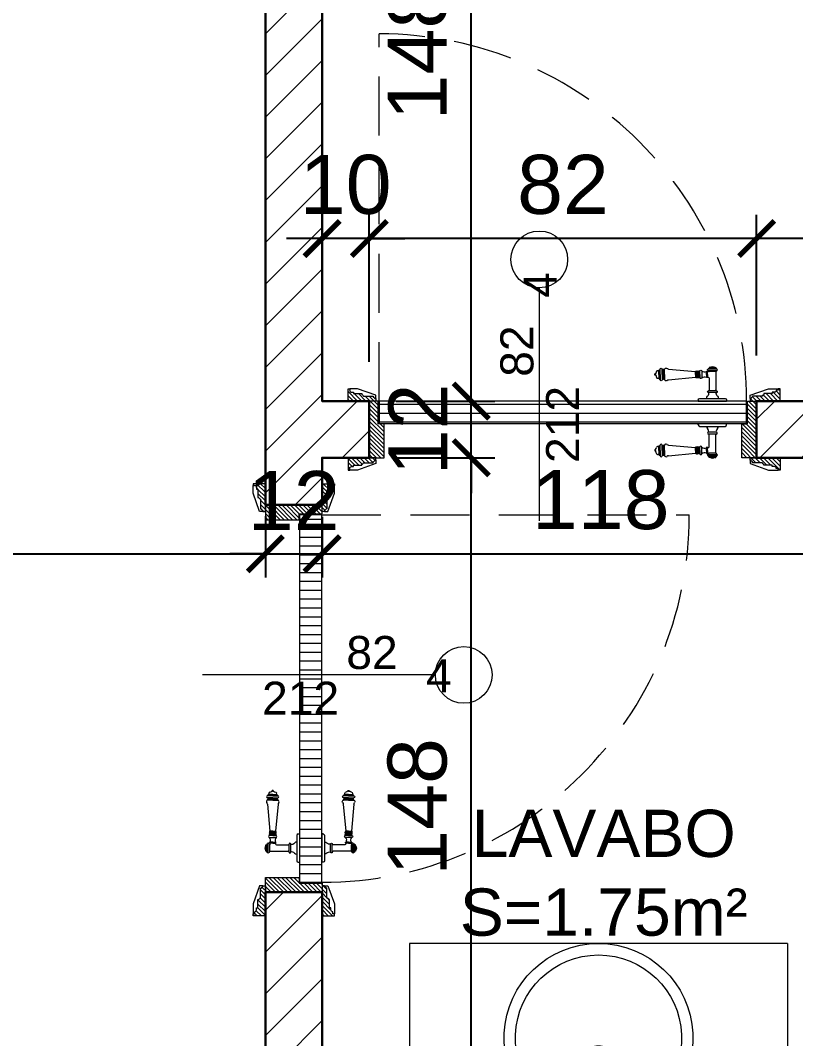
# Model space of a CAD drawing. Header units: centimetres. Extents: x 111832 to 117233, y -55119 to -48329.
# Drawn here: x 114512.5 to 114676.6, y -52535.4 to -52319.8 of the extents above; entities that cross this region are included whole.
import ezdxf

# ---------------------------------------------------------------- set-up
doc = ezdxf.new("R2010")
doc.units = ezdxf.units.CM
doc.header["$LTSCALE"] = 50
doc.header["$MEASUREMENT"] = 0
doc.linetypes.add('CACHE', pattern=[0.375, 0.25, -0.125])
doc.layers.get('0').update_dxf_attribs({"color": 8})
for name, color, linetype, lineweight in [('BANJO', 160, 'Continuous', 9), ('door', 44, 'Continuous', 5), ('MACONNERIE COUPE', 7, 'Continuous', 30), ('MACONNERIE HACHURE', 253, 'Continuous', 13), ('mobilimi', 8, 'Continuous', 9)]:
    doc.layers.add(name, color=color, linetype=linetype, lineweight=lineweight)
doc.layers.add('COTE 50ème', color=1, linetype='Continuous')
doc.layers.add('DEMOL', color=7, linetype='Continuous', lineweight=60, true_color=0xe6ac00)
doc.styles.add('GENERATED_STYLE_1', font='arial.ttf')
doc.styles.add('RS_TEXT_1.50', font='arial.ttf', dxfattribs={"height": 12.5})
doc.styles.add('RS_TXT_50', font='arial.ttf', dxfattribs={"height": 12.5})
doc.dimstyles.new('RS_50CM_LINEAIRE', dxfattribs={"dimscale": 5, "dimtxt": 12.5, "dimasz": 1.5, "dimexe": 1, "dimexo": 2.5, "dimgap": 1, "dimtad": 1, "dimdec": 1, "dimrnd": 0.5, "dimdsep": 46, "dimtxsty": 'RS_TXT_50', "dimblk1": 'ARCHTICK', "dimblk2": 'ARCHTICK', "dimsah": 1, "dimcen": 2.5, "dimdle": 1, "dimclrt": 4, "dimadec": 0, "dimazin": 2, "dimtfac": 1, "dimtdec": 1, "dimtix": 1, "dimtmove": 2, "dimatfit": 3, "dimfxl": 1, "dimtolj": 1, "dimtzin": 0, "dimarcsym": 0})
pattern_1 = [(360, (-100182.4027, 44483.9754), (2e-15, 1.875), [])]
pattern_2 = [(135, (-56134.97024, -149014.72775), (-0.4419417382, -0.4419417382), [])]
pattern_3 = [(135, (-56134.97024, -149024.7396), (-0.4419417382, -0.4419417382), [])]

# ---------------------------------------------------------------- blocks, each defined once
blk = doc.blocks.new('lavaman')
at = {"layer": 'BANJO'}
for p, q in [((-61171.15, 21935.44), (-61216.15, 21935.44)), ((-61171.15, 21935.44), (-61171.15, 21855.44)), ((-61171.15, 21855.44), (-61216.15, 21855.44))]:
    blk.add_line(p, q, dxfattribs=at)
at = {"layer": 'BANJO', "linetype": 'Continuous'}
for p, q in [((-61216.15, 21896.66), (-61216.15, 21935.44)), ((-61214.15, 21935.44), (-61214.15, 21898.05)), ((-61171.15, 21935.44), (-61171.15, 21855.44)), ((-61216.15, 21925.44), (-61216.15, 21896.66)), ((-61213.35, 21898.04), (-61207.48, 21896.42)), ((-61209.67, 21897.03), (-61193.85, 21897.03)), ((-61193.49, 21894.81), (-61193.49, 21894.81)), ((-61193.49, 21894.81), (-61193.38, 21894.81)), ((-61193.38, 21894.81), (-61193.49, 21894.81)), ((-61193.38, 21894.81), (-61193.38, 21894.81)), ((-61216.15, 21894.21), (-61216.15, 21865.44)), ((-61216.15, 21855.44), (-61216.15, 21894.21)), ((-61214.15, 21892.82), (-61214.15, 21855.44)), ((-61213.35, 21892.84), (-61207.48, 21894.45)), ((-61209.65, 21893.84), (-61193.85, 21893.84))]:
    blk.add_line(p, q, dxfattribs=at)
for centre, radius, start, end in [((-61191.15, 21895.44), 20, 185.6501, 174.3499), ((-61191.15, 21895.44), 17.58, 184.3008, 175.6992), ((-61213.81, 21895.44), 2.64, 79.9738, 280.0262), ((-61207.66, 21895.44), 1, 280.3544, 79.6456)]:
    blk.add_arc(centre, radius, start, end, dxfattribs=at)
at = {"layer": 'BANJO', "linetype": 'Continuous', "extrusion": (0, 0, -1)}
blk.add_ellipse((-61193.85, 21895.43), major_axis=(0, 1.59), ratio=0.623935, start_param=0, end_param=3.141593, dxfattribs=at)
blk = doc.blocks.new('_ArchTick')
at = {"color": 0, "linetype": 'ByBlock', "const_width": 0.15}
blk.add_lwpolyline([(-0.5, -0.5), (0.5, 0.5)], dxfattribs=at)
blk = doc.blocks.new('*D1161')
at = {"layer": 'COTE 50ème', "color": 0, "lineweight": -2, "ltscale": 0.5, "transparency": 16777216}
for p, q in [((114564.37, -52424.74), (114564.37, -52437.71)), ((113989.37, -52456.86), (113989.37, -52427.71)), ((113984.37, -52432.71), (114569.37, -52432.71))]:
    blk.add_line(p, q, dxfattribs=at)
at = {"layer": 'Defpoints', "color": 0, "ltscale": 0.5, "transparency": 16777216}
for p in [(114564.37, -52412.24), (114564.37, -52432.71), (113989.37, -52469.36)]:
    blk.add_point(p, dxfattribs=at)
at = {"layer": 'COTE 50ème', "color": 0, "lineweight": -2, "ltscale": 0.5, "transparency": 16777216, "xscale": 7.5, "yscale": 7.5, "zscale": 7.5, "rotation": 180}
blk.add_blockref('_ArchTick', (113989.37, -52432.71), dxfattribs=at)
at = {"layer": 'COTE 50ème', "color": 0, "lineweight": -2, "ltscale": 0.5, "transparency": 16777216, "xscale": 7.5, "yscale": 7.5, "zscale": 7.5}
blk.add_blockref('_ArchTick', (114564.37, -52432.71), dxfattribs=at)
at = {"layer": 'COTE 50ème', "color": 4, "ltscale": 0.5, "transparency": 16777216, "insert": (114276.87, -52421.35), "char_height": 12.5, "attachment_point": 5, "style": 'RS_TXT_50'}
blk.add_mtext('\\A1;575', dxfattribs=at)
blk = doc.blocks.new('*D1162')
at = {"layer": 'COTE 50ème', "color": 0, "lineweight": -2, "ltscale": 0.5, "transparency": 16777216}
for p, q in [((114564.37, -52424.74), (114564.37, -52437.71)), ((114576.37, -52424.86), (114576.37, -52437.71)), ((114564.37, -52432.71), (114556.87, -52432.71)), ((114564.37, -52432.71), (114576.37, -52432.71)), ((114576.37, -52432.71), (114583.87, -52432.71))]:
    blk.add_line(p, q, dxfattribs=at)
at = {"layer": 'Defpoints', "color": 0, "ltscale": 0.5, "transparency": 16777216}
for p in [(114564.37, -52412.24), (114576.37, -52412.36), (114576.37, -52432.71)]:
    blk.add_point(p, dxfattribs=at)
at = {"layer": 'COTE 50ème', "color": 0, "lineweight": -2, "ltscale": 0.5, "transparency": 16777216, "xscale": 7.5, "yscale": 7.5, "zscale": 7.5}
blk.add_blockref('_ArchTick', (114564.37, -52432.71), dxfattribs=at)
at = {"layer": 'COTE 50ème', "color": 0, "lineweight": -2, "ltscale": 0.5, "transparency": 16777216, "xscale": 7.5, "yscale": 7.5, "zscale": 7.5, "rotation": 180}
blk.add_blockref('_ArchTick', (114576.37, -52432.71), dxfattribs=at)
at = {"layer": 'COTE 50ème', "color": 4, "ltscale": 0.5, "transparency": 16777216, "insert": (114570.37, -52421.43), "char_height": 12.5, "attachment_point": 5, "style": 'RS_TXT_50'}
blk.add_mtext('\\A1;12', dxfattribs=at)
blk = doc.blocks.new('*D1163')
at = {"layer": 'COTE 50ème', "color": 0, "lineweight": -2, "ltscale": 0.5, "transparency": 16777216}
for p, q in [((114576.37, -52424.86), (114576.37, -52437.71)), ((114694.37, -52430.4), (114694.37, -52437.71)), ((114571.37, -52432.71), (114699.37, -52432.71))]:
    blk.add_line(p, q, dxfattribs=at)
at = {"layer": 'Defpoints', "color": 0, "ltscale": 0.5, "transparency": 16777216}
for p in [(114576.37, -52412.36), (114694.37, -52417.9), (114694.37, -52432.71)]:
    blk.add_point(p, dxfattribs=at)
at = {"layer": 'COTE 50ème', "color": 0, "lineweight": -2, "ltscale": 0.5, "transparency": 16777216, "xscale": 7.5, "yscale": 7.5, "zscale": 7.5, "rotation": 180}
blk.add_blockref('_ArchTick', (114576.37, -52432.71), dxfattribs=at)
at = {"layer": 'COTE 50ème', "color": 0, "lineweight": -2, "ltscale": 0.5, "transparency": 16777216, "xscale": 7.5, "yscale": 7.5, "zscale": 7.5}
blk.add_blockref('_ArchTick', (114694.37, -52432.71), dxfattribs=at)
at = {"layer": 'COTE 50ème', "color": 4, "ltscale": 0.5, "transparency": 16777216, "insert": (114635.37, -52421.32), "char_height": 12.5, "attachment_point": 5, "style": 'RS_TXT_50'}
blk.add_mtext('\\A1;118', dxfattribs=at)
blk = doc.blocks.new('*D1197')
at = {"layer": 'COTE 50ème', "color": 0, "lineweight": -2, "ltscale": 0.5, "transparency": 16777216}
for p, q in [((114668.37, -52390.7), (114668.37, -52360.95)), ((114706.37, -52387.86), (114706.37, -52360.95)), ((114711.37, -52365.95), (114663.37, -52365.95))]:
    blk.add_line(p, q, dxfattribs=at)
at = {"layer": 'Defpoints', "color": 0, "ltscale": 0.5, "transparency": 16777216}
for p in [(114668.37, -52365.95), (114706.37, -52400.36), (114668.37, -52403.2)]:
    blk.add_point(p, dxfattribs=at)
at = {"layer": 'COTE 50ème', "color": 0, "lineweight": -2, "ltscale": 0.5, "transparency": 16777216, "xscale": 7.5, "yscale": 7.5, "zscale": 7.5, "rotation": 180}
blk.add_blockref('_ArchTick', (114668.37, -52365.95), dxfattribs=at)
at = {"layer": 'COTE 50ème', "color": 0, "lineweight": -2, "ltscale": 0.5, "transparency": 16777216, "xscale": 7.5, "yscale": 7.5, "zscale": 7.5}
blk.add_blockref('_ArchTick', (114706.37, -52365.95), dxfattribs=at)
at = {"layer": 'COTE 50ème', "color": 4, "ltscale": 0.5, "transparency": 16777216, "insert": (114687.37, -52354.56), "char_height": 12.5, "attachment_point": 5, "style": 'RS_TXT_50'}
blk.add_mtext('\\A1;38', dxfattribs=at)
blk = doc.blocks.new('*D1198')
at = {"layer": 'COTE 50ème', "color": 0, "lineweight": -2, "ltscale": 0.5, "transparency": 16777216}
for p, q in [((114586.37, -52392.07), (114586.37, -52360.95)), ((114668.37, -52390.7), (114668.37, -52360.95)), ((114673.37, -52365.95), (114581.37, -52365.95))]:
    blk.add_line(p, q, dxfattribs=at)
at = {"layer": 'Defpoints', "color": 0, "ltscale": 0.5, "transparency": 16777216}
for p in [(114586.37, -52365.95), (114586.37, -52404.57), (114668.37, -52403.2)]:
    blk.add_point(p, dxfattribs=at)
at = {"layer": 'COTE 50ème', "color": 0, "lineweight": -2, "ltscale": 0.5, "transparency": 16777216, "xscale": 7.5, "yscale": 7.5, "zscale": 7.5, "rotation": 180}
blk.add_blockref('_ArchTick', (114586.37, -52365.95), dxfattribs=at)
at = {"layer": 'COTE 50ème', "color": 0, "lineweight": -2, "ltscale": 0.5, "transparency": 16777216, "xscale": 7.5, "yscale": 7.5, "zscale": 7.5}
blk.add_blockref('_ArchTick', (114668.37, -52365.95), dxfattribs=at)
at = {"layer": 'COTE 50ème', "color": 4, "ltscale": 0.5, "transparency": 16777216, "insert": (114627.37, -52354.57), "char_height": 12.5, "attachment_point": 5, "style": 'RS_TXT_50'}
blk.add_mtext('\\A1;82', dxfattribs=at)
blk = doc.blocks.new('*D1199')
at = {"layer": 'COTE 50ème', "color": 0, "lineweight": -2, "ltscale": 0.5, "transparency": 16777216}
for p, q in [((114576.37, -52387.86), (114576.37, -52360.95)), ((114586.37, -52392.07), (114586.37, -52360.95)), ((114576.37, -52365.95), (114568.87, -52365.95)), ((114586.37, -52365.95), (114576.37, -52365.95)), ((114586.37, -52365.95), (114593.87, -52365.95))]:
    blk.add_line(p, q, dxfattribs=at)
at = {"layer": 'Defpoints', "color": 0, "ltscale": 0.5, "transparency": 16777216}
for p in [(114576.37, -52365.95), (114576.37, -52400.36), (114586.37, -52404.57)]:
    blk.add_point(p, dxfattribs=at)
at = {"layer": 'COTE 50ème', "color": 0, "lineweight": -2, "ltscale": 0.5, "transparency": 16777216, "xscale": 7.5, "yscale": 7.5, "zscale": 7.5}
blk.add_blockref('_ArchTick', (114576.37, -52365.95), dxfattribs=at)
at = {"layer": 'COTE 50ème', "color": 0, "lineweight": -2, "ltscale": 0.5, "transparency": 16777216, "xscale": 7.5, "yscale": 7.5, "zscale": 7.5, "rotation": 180}
blk.add_blockref('_ArchTick', (114586.37, -52365.95), dxfattribs=at)
at = {"layer": 'COTE 50ème', "color": 4, "ltscale": 0.5, "transparency": 16777216, "insert": (114581.37, -52354.57), "char_height": 12.5, "attachment_point": 5, "style": 'RS_TXT_50'}
blk.add_mtext('\\A1;10', dxfattribs=at)
blk = doc.blocks.new('*D1293')
at = {"layer": 'COTE 50ème', "color": 0, "lineweight": -2, "ltscale": 0.5, "transparency": 16777216}
for p, q in [((114607.95, -52565.23), (114607.95, -52407.36)), ((114591.72, -52412.36), (114612.95, -52412.36)), ((114603.53, -52560.23), (114612.95, -52560.23))]:
    blk.add_line(p, q, dxfattribs=at)
at = {"layer": 'Defpoints', "color": 0, "ltscale": 0.5, "transparency": 16777216}
for p in [(114579.22, -52412.36), (114607.95, -52412.36), (114591.03, -52560.23)]:
    blk.add_point(p, dxfattribs=at)
at = {"layer": 'COTE 50ème', "color": 0, "lineweight": -2, "ltscale": 0.5, "transparency": 16777216, "xscale": 7.5, "yscale": 7.5, "zscale": 7.5}
for p, rotation in [((114607.95, -52412.36), 90), ((114607.95, -52560.23), 270)]:
    blk.add_blockref('_ArchTick', p, dxfattribs=dict(at, rotation=rotation))
at = {"layer": 'COTE 50ème', "color": 4, "ltscale": 0.5, "transparency": 16777216, "insert": (114596.57, -52486.3), "char_height": 12.5, "attachment_point": 5, "rotation": 90, "style": 'RS_TXT_50'}
blk.add_mtext('\\A1;148', dxfattribs=at)
blk = doc.blocks.new('*D1294')
at = {"layer": 'COTE 50ème', "color": 0, "lineweight": -2, "ltscale": 0.5, "transparency": 16777216}
for p, q in [((114607.95, -52400.36), (114607.95, -52392.86)), ((114592.09, -52400.36), (114612.95, -52400.36)), ((114607.95, -52412.36), (114607.95, -52400.36)), ((114591.72, -52412.36), (114612.95, -52412.36)), ((114607.95, -52412.36), (114607.95, -52419.86))]:
    blk.add_line(p, q, dxfattribs=at)
at = {"layer": 'Defpoints', "color": 0, "ltscale": 0.5, "transparency": 16777216}
for p in [(114579.59, -52400.36), (114607.95, -52400.36), (114579.22, -52412.36)]:
    blk.add_point(p, dxfattribs=at)
at = {"layer": 'COTE 50ème', "color": 0, "lineweight": -2, "ltscale": 0.5, "transparency": 16777216, "xscale": 7.5, "yscale": 7.5, "zscale": 7.5}
for p, rotation in [((114607.95, -52400.36), 270), ((114607.95, -52412.36), 90)]:
    blk.add_blockref('_ArchTick', p, dxfattribs=dict(at, rotation=rotation))
at = {"layer": 'COTE 50ème', "color": 4, "ltscale": 0.5, "transparency": 16777216, "insert": (114596.67, -52406.36), "char_height": 12.5, "attachment_point": 5, "rotation": 90, "style": 'RS_TXT_50'}
blk.add_mtext('\\A1;12', dxfattribs=at)
blk = doc.blocks.new('*D1295')
at = {"layer": 'COTE 50ème', "color": 0, "lineweight": -2, "ltscale": 0.5, "transparency": 16777216}
for p, q in [((114607.95, -52405.36), (114607.95, -52247.36)), ((114595.92, -52252.36), (114612.95, -52252.36)), ((114592.09, -52400.36), (114612.95, -52400.36))]:
    blk.add_line(p, q, dxfattribs=at)
at = {"layer": 'Defpoints', "color": 0, "ltscale": 0.5, "transparency": 16777216}
for p in [(114583.42, -52252.36), (114607.95, -52252.36), (114579.59, -52400.36)]:
    blk.add_point(p, dxfattribs=at)
at = {"layer": 'COTE 50ème', "color": 0, "lineweight": -2, "ltscale": 0.5, "transparency": 16777216, "xscale": 7.5, "yscale": 7.5, "zscale": 7.5}
for p, rotation in [((114607.95, -52252.36), 90), ((114607.95, -52400.36), 270)]:
    blk.add_blockref('_ArchTick', p, dxfattribs=dict(at, rotation=rotation))
at = {"layer": 'COTE 50ème', "color": 4, "ltscale": 0.5, "transparency": 16777216, "insert": (114596.57, -52326.36), "char_height": 12.5, "attachment_point": 5, "rotation": 90, "style": 'RS_TXT_50'}
blk.add_mtext('\\A1;148', dxfattribs=at)
blk = doc.blocks.new('*D1304')
at = {"layer": 'COTE 50ème', "color": 0, "lineweight": -2, "ltscale": 0.5, "transparency": 16777216}
for p, q in [((114399.37, -52519.86), (114399.37, -52581.88)), ((114564.37, -52553.59), (114564.37, -52581.88)), ((114569.37, -52576.88), (114394.37, -52576.88))]:
    blk.add_line(p, q, dxfattribs=at)
at = {"layer": 'Defpoints', "color": 0, "ltscale": 0.5, "transparency": 16777216}
for p in [(114399.37, -52507.36), (114564.37, -52541.09), (114399.37, -52576.88)]:
    blk.add_point(p, dxfattribs=at)
at = {"layer": 'COTE 50ème', "color": 0, "lineweight": -2, "ltscale": 0.5, "transparency": 16777216, "xscale": 7.5, "yscale": 7.5, "zscale": 7.5, "rotation": 180}
blk.add_blockref('_ArchTick', (114399.37, -52576.88), dxfattribs=at)
at = {"layer": 'COTE 50ème', "color": 0, "lineweight": -2, "ltscale": 0.5, "transparency": 16777216, "xscale": 7.5, "yscale": 7.5, "zscale": 7.5}
blk.add_blockref('_ArchTick', (114564.37, -52576.88), dxfattribs=at)
at = {"layer": 'COTE 50ème', "color": 4, "ltscale": 0.5, "transparency": 16777216, "insert": (114481.87, -52565.5), "char_height": 12.5, "attachment_point": 5, "style": 'RS_TXT_50'}
blk.add_mtext('\\A1;165', dxfattribs=at)
blk = doc.blocks.new('door900')
at = {"color": 0}
for p, q in [((-9.3, 67.7), (9.3, 67.7)), ((9.3, 65.2), (-9.3, 65.2)), ((-6.8, 71.5), (-6.8, 70.2)), ((-5.5, 71.5), (-6.8, 71.5)), ((-6.8, 70.2), (6.8, 70.2)), ((-5.5, 71.5), (5.5, 71.5)), ((5.5, 71.5), (6.8, 71.5)), ((6.8, 71.5), (6.8, 70.2)), ((92.8, 68.1), (36.2, 62.8)), ((101.2, 67.3), (103.2, 68)), ((101.2, 56.8), (101.2, 67.3)), ((103.2, 68), (103.2, 67.7)), ((103.2, 56.8), (103.2, 68)), ((106.5, 68), (105.5, 67.3)), ((105.5, 56.8), (105.5, 67.3)), ((106.5, 56.8), (106.5, 68)), ((110.7, 68), (111.8, 67.3)), ((110.7, 56.8), (110.7, 68)), ((111.8, 56.8), (111.8, 67.3)), ((111.8, 66.2), (113.3, 66.2)), ((113.3, 56.8), (113.3, 66.2)), ((-6.8, 62.7), (-6.8, 24)), ((-6.8, 62.7), (6.8, 62.7)), ((8.7, 62.7), (6.8, 62.7)), ((6.8, 49.1), (6.8, 24)), ((8.7, 50.9), (8.7, 50.9)), ((10.5, 56.8), (10.5, 62.5)), ((10.5, 56.8), (10.5, 51.1)), ((12.7, 56.8), (12.7, 62.5)), ((12.7, 56.8), (12.7, 51.1)), ((22.5, 63.8), (22.5, 49.8)), ((26.5, 56.8), (26.5, 63.8)), ((26.5, 63.8), (29.1, 63.8)), ((26.5, 63.8), (29.1, 63.8)), ((26.5, 56.8), (26.5, 49.8)), ((26.5, 49.8), (29.1, 49.8)), ((26.5, 49.8), (29.1, 49.8)), ((29.1, 63.8), (29.1, 62.8)), ((29.1, 62.8), (29.1, 56.8)), ((29.1, 50.8), (29.1, 56.8)), ((29.1, 50.8), (29.1, 49.8)), ((29.1, 49.8), (29.1, 49.8)), ((31.1, 62.8), (31.1, 56.8)), ((31.1, 50.8), (31.1, 56.8)), ((34.1, 56.8), (34.1, 62.8)), ((34.1, 62.8), (34.1, 56.8)), ((34.1, 50.8), (34.1, 56.8)), ((34.1, 56.8), (34.1, 50.8)), ((36.2, 56.8), (36.2, 62.8)), ((36.2, 56.8), (36.2, 50.8)), ((92.8, 45.5), (36.2, 50.8)), ((101.2, 56.8), (101.2, 46.3)), ((101.2, 46.3), (103.2, 45.7)), ((103.2, 56.8), (103.2, 46.3)), ((103.2, 45.9), (103.2, 45.7)), ((105.5, 56.8), (105.5, 46.3)), ((106.5, 45.7), (105.5, 46.3)), ((106.5, 56.8), (106.5, 45.7)), ((110.7, 56.8), (110.7, 45.7)), ((110.7, 45.7), (111.8, 46.3)), ((111.8, 56.8), (111.8, 46.3)), ((111.8, 47.5), (113.3, 47.5)), ((113.3, 56.8), (113.3, 47.5)), ((120.5, 56.8), (120.5, 58.6)), ((120.5, 56.8), (120.5, 55)), ((-8.3, 22.3), (8.3, 22.3)), ((-30, 3), (-30, 0)), ((30, 0), (-30, 0)), ((27, 6), (-27, 6)), ((-8.3, 18.3), (8.3, 18.3)), ((30, 3), (30, 0))]:
    blk.add_line(p, q, dxfattribs=at)
for centre, radius, start, end in [((-9.3, 66.5), 1.25, 90, 270), ((-6.8, 67.7), 2.51, 90.115, 179.885), ((-6.8, 65.2), 2.51, 180.115, 269.885), ((0, 64), 9.29, 53.4104, 126.5896), ((6.8, 67.7), 2.51, 0.115, 89.885), ((6.8, 65.2), 2.51, 270.115, 359.885), ((9.3, 66.5), 1.25, 270, 90), ((24.5, 63.7), 2.01, 4.1469, 175.8531), ((93.1, 72.5), 4.4, 266.3976, 315.6468), ((98.3, 67.4), 2.89, 358.3861, 135.6468), ((104.3, 67.6), 1.15, 170.914, 348.1019), ((108.6, 68), 2.1, 0, 180), ((115.5, 62.5), 2.84, 13.4568, 140.4953), ((8.7, 49), 1.91, 88.7426, 178.1515), ((8.6, 64.9), 2.15, 272.7029, 297.6142), ((8.6, 48.8), 2.15, 62.3858, 87.2971), ((10, 62.5), 0.561, 3.7097, 127.9634), ((10, 51.1), 0.561, 232.0366, 356.2903), ((11.6, 62.5), 1.1, 0.0106, 179.9894), ((11.6, 51.1), 1.1, 180.0106, 359.9894), ((16.7, 70.5), 8.83, 243.5466, 311.3694), ((16.7, 43.2), 8.83, 48.6306, 116.4534), ((24.5, 50), 2.01, 184.1469, 355.8531), ((30.1, 62.8), 1.03, 0, 180.0014), ((30.1, 50.8), 1.03, 179.9972, 0), ((32.6, 62.8), 1.48, 0, 180), ((32.6, 50.8), 1.48, 180, 0), ((35.2, 62.8), 1.03, 0, 180), ((32.6, 62.8), 1.48, 1.563306237032948e-10, 2.08440831604393e-10), ((35.2, 50.8), 1.03, 180, 0), ((93.1, 41.1), 4.4, 44.3532, 93.6024), ((98.3, 46.2), 2.89, 224.3532, 1.6139), ((104.3, 46.1), 1.15, 11.8981, 189.086), ((108.6, 45.7), 2.1, 180, 0), ((115.5, 51.2), 2.84, 219.5047, 346.5432), ((127.9, 65.2), 9.88, 191.9991, 221.6757), ((127.9, 48.5), 9.88, 138.3243, 168.0009), ((120.5, 56.8), 1.79, 0, 90), ((120.5, 56.8), 1.79, 270, 0), ((-8.3, 20.3), 2, 90, 270), ((-8.5, 24), 1.71, 275.059, 359.7825), ((8.5, 24), 1.71, 180.2175, 264.941), ((8.3, 20.3), 2, 270, 90), ((-27, 3), 3, 90, 180), ((-6.8, 6), 6, 130.5908, 180), ((-16.6, 16.6), 8.41, 314.3689, 12.0705), ((16.6, 16.6), 8.41, 167.9295, 225.6311), ((6.8, 6), 6, 0, 49.4092), ((27, 3), 3, 0, 90)]:
    blk.add_arc(centre, radius, start, end, dxfattribs=at)

msp = doc.modelspace()

# ---------------------------------------------------------------- hatches: boundary and pattern name
at = {"layer": 'door'}
h = msp.add_hatch(dxfattribs=at)
h.set_pattern_fill('ANSI31', color=256, scale=5, angle=1170)
h.set_pattern_definition(pattern_2)
edge = h.paths.add_edge_path()
edge.add_line((114582.61, -52414.25), (114583.03, -52414.25))
edge.add_line((114583.03, -52414.25), (114583.03, -52413.93))
edge.add_line((114583.03, -52413.93), (114584.8, -52413.93))
edge.add_line((114584.8, -52413.93), (114584.8, -52413.72))
edge.add_arc((114584.8, -52413.41), 0.314, 270, 360)
edge.add_line((114585.11, -52413.41), (114587.21, -52413.41))
edge.add_line((114587.21, -52413.41), (114587.21, -52413.2))
edge.add_arc((114587.21, -52412.89), 0.314, 270, 360)
edge.add_line((114587.52, -52412.89), (114587.73, -52412.89))
edge.add_line((114587.73, -52412.89), (114587.73, -52412.36))
edge.add_line((114587.73, -52412.36), (114581.87, -52412.36))
edge.add_line((114581.87, -52412.36), (114581.87, -52414.98))
edge.add_line((114581.87, -52414.98), (114582.28, -52414.98))
edge.add_line((114582.28, -52414.98), (114582.28, -52414.67))
edge.add_line((114582.28, -52414.67), (114582.2, -52414.67))
edge.add_arc((114582.61, -52414.67), 0.419, 90, 180, ccw=False)
h.paths.add_polyline_path([(114586.37, -52412.36), (114589.51, -52412.36), (114589.51, -52405.18), (114588.25, -52405.18), (114588.25, -52400.36), (114586.37, -52400.36)])
edge = h.paths.add_edge_path()
edge.add_line((114582.61, -52398.48), (114583.03, -52398.48))
edge.add_line((114583.03, -52398.48), (114583.03, -52398.79))
edge.add_line((114583.03, -52398.79), (114584.8, -52398.79))
edge.add_line((114584.8, -52398.79), (114584.8, -52399))
edge.add_arc((114584.8, -52399.31), 0.314, 0, 90, ccw=False)
edge.add_line((114585.11, -52399.31), (114587.21, -52399.31))
edge.add_line((114587.21, -52399.31), (114587.21, -52399.52))
edge.add_arc((114587.21, -52399.84), 0.314, 0, 90, ccw=False)
edge.add_line((114587.52, -52399.84), (114587.73, -52399.84))
edge.add_line((114587.73, -52399.84), (114587.73, -52400.36))
edge.add_line((114587.73, -52400.36), (114581.87, -52400.36))
edge.add_line((114581.87, -52400.36), (114581.87, -52397.74))
edge.add_line((114581.87, -52397.74), (114582.28, -52397.74))
edge.add_line((114582.28, -52397.74), (114582.28, -52398.06))
edge.add_line((114582.28, -52398.06), (114582.2, -52398.06))
edge.add_arc((114582.61, -52398.06), 0.419, 180, 270)
h = msp.add_hatch(dxfattribs=at)
h.set_pattern_fill('ANSI31', color=256, scale=5, angle=1170)
h.set_pattern_definition(pattern_3)
h.paths.add_polyline_path([(114668.36, -52412.36), (114665.21, -52412.36), (114665.21, -52405.18), (114666.47, -52405.18), (114666.47, -52400.36), (114668.36, -52400.36)])
edge = h.paths.add_edge_path()
edge.add_line((114672.11, -52414.25), (114671.69, -52414.25))
edge.add_line((114671.69, -52414.25), (114671.69, -52413.93))
edge.add_line((114671.69, -52413.93), (114669.93, -52413.93))
edge.add_line((114669.93, -52413.93), (114669.93, -52413.72))
edge.add_arc((114669.93, -52413.41), 0.314, 180, 270, ccw=False)
edge.add_line((114669.61, -52413.41), (114667.52, -52413.41))
edge.add_line((114667.52, -52413.41), (114667.52, -52413.2))
edge.add_arc((114667.52, -52412.89), 0.314, -180, -90, ccw=False)
edge.add_line((114667.2, -52412.89), (114666.99, -52412.89))
edge.add_line((114666.99, -52412.89), (114666.99, -52412.36))
edge.add_line((114666.99, -52412.36), (114673.36, -52412.36))
edge.add_line((114673.36, -52412.36), (114673.36, -52414.98))
edge.add_line((114673.36, -52414.98), (114672.95, -52414.98))
edge.add_line((114672.95, -52414.98), (114672.95, -52414.67))
edge.add_line((114672.95, -52414.67), (114672.53, -52414.67))
edge.add_arc((114672.11, -52414.67), 0.419, 0, 90)
edge = h.paths.add_edge_path()
edge.add_line((114672.11, -52398.48), (114671.69, -52398.48))
edge.add_line((114671.69, -52398.48), (114671.69, -52398.79))
edge.add_line((114671.69, -52398.79), (114669.93, -52398.79))
edge.add_line((114669.93, -52398.79), (114669.93, -52399))
edge.add_arc((114669.93, -52399.31), 0.314, 90, 180)
edge.add_line((114669.61, -52399.31), (114667.52, -52399.31))
edge.add_line((114667.52, -52399.31), (114667.52, -52399.52))
edge.add_arc((114667.52, -52399.84), 0.314, 90, 180)
edge.add_line((114667.2, -52399.84), (114666.99, -52399.84))
edge.add_line((114666.99, -52399.84), (114666.99, -52400.36))
edge.add_line((114666.99, -52400.36), (114673.36, -52400.36))
edge.add_line((114673.36, -52400.36), (114673.36, -52397.74))
edge.add_line((114673.36, -52397.74), (114672.95, -52397.74))
edge.add_line((114672.95, -52397.74), (114672.95, -52398.06))
edge.add_line((114672.95, -52398.06), (114672.53, -52398.06))
edge.add_arc((114672.11, -52398.06), 0.419, -90, 0, ccw=False)
h = msp.add_hatch(dxfattribs=at)
h.set_pattern_fill('ANSI31', color=256, scale=15, angle=675)
h.set_pattern_definition(pattern_1)
h.paths.add_polyline_path([(114588.46, -52405.13), (114666.26, -52405.13), (114666.26, -52400.41), (114588.46, -52400.41)])
h = msp.add_hatch(dxfattribs=at)
h.set_pattern_fill('ANSI31', color=256, scale=5, angle=1170)
h.set_pattern_definition(pattern_2)
edge = h.paths.add_edge_path()
edge.add_line((114562.48, -52418.61), (114562.48, -52419.03))
edge.add_line((114562.48, -52419.03), (114562.8, -52419.03))
edge.add_line((114562.8, -52419.03), (114562.8, -52420.79))
edge.add_line((114562.8, -52420.79), (114563.01, -52420.79))
edge.add_arc((114563.32, -52420.79), 0.314, 540, 630)
edge.add_line((114563.32, -52421.11), (114563.32, -52423.2))
edge.add_line((114563.32, -52423.2), (114563.53, -52423.2))
edge.add_arc((114563.84, -52423.2), 0.314, 540, 630)
edge.add_line((114563.84, -52423.51), (114563.84, -52423.72))
edge.add_line((114563.84, -52423.72), (114564.37, -52423.72))
edge.add_line((114564.37, -52423.72), (114564.37, -52417.86))
edge.add_line((114564.37, -52417.86), (114561.75, -52417.86))
edge.add_line((114561.75, -52417.86), (114561.75, -52418.27))
edge.add_line((114561.75, -52418.27), (114562.06, -52418.27))
edge.add_line((114562.06, -52418.27), (114562.06, -52418.19))
edge.add_arc((114562.06, -52418.61), 0.419, 360, 450, ccw=False)
h.paths.add_polyline_path([(114564.37, -52422.36), (114564.37, -52425.51), (114571.55, -52425.51), (114571.55, -52424.25), (114576.37, -52424.25), (114576.37, -52422.36)])
edge = h.paths.add_edge_path()
edge.add_line((114578.25, -52418.61), (114578.25, -52419.03))
edge.add_line((114578.25, -52419.03), (114577.94, -52419.03))
edge.add_line((114577.94, -52419.03), (114577.94, -52420.79))
edge.add_line((114577.94, -52420.79), (114577.73, -52420.79))
edge.add_arc((114577.41, -52420.79), 0.314, 270, 360, ccw=False)
edge.add_line((114577.41, -52421.11), (114577.41, -52423.2))
edge.add_line((114577.41, -52423.2), (114577.21, -52423.2))
edge.add_arc((114576.89, -52423.2), 0.314, 270, 360, ccw=False)
edge.add_line((114576.89, -52423.51), (114576.89, -52423.72))
edge.add_line((114576.89, -52423.72), (114576.37, -52423.72))
edge.add_line((114576.37, -52423.72), (114576.37, -52417.86))
edge.add_line((114576.37, -52417.86), (114578.99, -52417.86))
edge.add_line((114578.99, -52417.86), (114578.99, -52418.27))
edge.add_line((114578.99, -52418.27), (114578.67, -52418.27))
edge.add_line((114578.67, -52418.27), (114578.67, -52418.19))
edge.add_arc((114578.67, -52418.61), 0.419, 450, 540)
h = msp.add_hatch(dxfattribs=at)
h.set_pattern_fill('ANSI31', color=256, scale=15, angle=675)
h.set_pattern_definition(pattern_1)
h.paths.add_polyline_path([(114571.6, -52424.46), (114571.6, -52502.26), (114576.31, -52502.26), (114576.31, -52424.46)])
h = msp.add_hatch(dxfattribs=at)
h.set_pattern_fill('ANSI31', color=256, scale=5, angle=1170)
h.set_pattern_definition(pattern_3)
h.paths.add_polyline_path([(114564.37, -52504.35), (114564.37, -52501.21), (114571.55, -52501.21), (114571.55, -52502.46), (114576.37, -52502.46), (114576.37, -52504.35)])
edge = h.paths.add_edge_path()
edge.add_line((114562.48, -52508.1), (114562.48, -52507.68))
edge.add_line((114562.48, -52507.68), (114562.8, -52507.68))
edge.add_line((114562.8, -52507.68), (114562.8, -52505.92))
edge.add_line((114562.8, -52505.92), (114563.01, -52505.92))
edge.add_arc((114563.32, -52505.92), 0.314, 450, 540, ccw=False)
edge.add_line((114563.32, -52505.61), (114563.32, -52503.51))
edge.add_line((114563.32, -52503.51), (114563.53, -52503.51))
edge.add_arc((114563.84, -52503.51), 0.314, 90, 180, ccw=False)
edge.add_line((114563.84, -52503.2), (114563.84, -52502.99))
edge.add_line((114563.84, -52502.99), (114564.37, -52502.99))
edge.add_line((114564.37, -52502.99), (114564.37, -52509.35))
edge.add_line((114564.37, -52509.35), (114561.75, -52509.35))
edge.add_line((114561.75, -52509.35), (114561.75, -52508.94))
edge.add_line((114561.75, -52508.94), (114562.06, -52508.94))
edge.add_line((114562.06, -52508.94), (114562.06, -52508.52))
edge.add_arc((114562.06, -52508.1), 0.419, 270, 360)
edge = h.paths.add_edge_path()
edge.add_line((114578.25, -52508.1), (114578.25, -52507.68))
edge.add_line((114578.25, -52507.68), (114577.94, -52507.68))
edge.add_line((114577.94, -52507.68), (114577.94, -52505.92))
edge.add_line((114577.94, -52505.92), (114577.73, -52505.92))
edge.add_arc((114577.41, -52505.92), 0.314, 360, 450)
edge.add_line((114577.41, -52505.61), (114577.41, -52503.51))
edge.add_line((114577.41, -52503.51), (114577.21, -52503.51))
edge.add_arc((114576.89, -52503.51), 0.314, 360, 450)
edge.add_line((114576.89, -52503.2), (114576.89, -52502.99))
edge.add_line((114576.89, -52502.99), (114576.37, -52502.99))
edge.add_line((114576.37, -52502.99), (114576.37, -52509.35))
edge.add_line((114576.37, -52509.35), (114578.99, -52509.35))
edge.add_line((114578.99, -52509.35), (114578.99, -52508.94))
edge.add_line((114578.99, -52508.94), (114578.67, -52508.94))
edge.add_line((114578.67, -52508.94), (114578.67, -52508.52))
edge.add_arc((114578.67, -52508.1), 0.419, 180, 270, ccw=False)
at = {"layer": 'MACONNERIE HACHURE'}
h = msp.add_hatch(dxfattribs=at)
h.set_pattern_fill('ANSI31', color=256, scale=50, style=0)
h.set_pattern_definition([(45, (923.721, 14234.1016), (-4.41941738, 4.41941738), [])])
h.paths.add_polyline_path([(114499.37, -53137.36), (114499.37, -53147.36), (114399.37, -53147.36), (114399.37, -53097.36), (114499.37, -53097.36), (114499.37, -53107.36), (114414.37, -53107.36), (114414.37, -53137.36)])
h.paths.add_polyline_path([(115954.37, -52057.36), (116034.37, -52057.36), (116034.37, -52082.36), (115954.37, -52082.36)])
h.paths.add_polyline_path([(113964.37, -52057.36), (113884.37, -52057.36), (113884.37, -52082.36), (113964.37, -52082.36)])
h.paths.add_polyline_path([(113884.37, -52082.36), (113859.37, -52082.36), (113859.37, -52130.36), (113884.37, -52130.36)])
h.paths.add_polyline_path([(113989.37, -52154.25), (113964.37, -52154.25), (113964.37, -52147.36), (113989.37, -52147.36)])
h.paths.add_polyline_path([(115954.37, -52154.25), (115929.37, -52154.25), (115929.37, -52147.36), (115954.37, -52147.36)])
h.paths.add_polyline_path([(114926.37, -53272.36), (114926.37, -53387.36), (114992.37, -53387.36), (114992.37, -53272.36), (114972.37, -53272.36), (114972.37, -53367.36), (114946.37, -53367.36), (114946.37, -53272.36)])
h.paths.add_polyline_path([(115224.37, -53762.36), (115294.37, -53762.36), (115294.37, -53622.36), (115269.37, -53622.36), (115269.37, -53737.36), (115224.37, -53737.36)])
h.paths.add_polyline_path([(114694.37, -53762.36), (114624.37, -53762.36), (114624.37, -53622.36), (114649.37, -53622.36), (114649.37, -53737.36), (114694.37, -53737.36)])
h.paths.add_polyline_path([(114224.37, -53134.36), (114329.37, -53134.36), (114329.37, -53109.36), (114224.37, -53109.36)])
h.paths.add_polyline_path([(115694.37, -53134.36), (115589.37, -53134.36), (115589.37, -53109.36), (115694.37, -53109.36)])
h.paths.add_polyline_path([(113964.37, -52902.25), (113989.37, -52902.25), (113989.37, -52887.36), (113964.37, -52887.36)])
h.paths.add_polyline_path([(116034.37, -53342.47), (116059.37, -53342.47), (116059.37, -53397.36), (116034.37, -53397.36)])
h.paths.add_polyline_path([(116034.37, -53087.36), (116059.37, -53087.36), (116059.37, -53157.36), (116034.37, -53157.36)])
h.paths.add_polyline_path([(116034.37, -52902.25), (116059.37, -52902.25), (116059.37, -52747.36), (116034.37, -52747.36)])
h.paths.add_polyline_path([(116034.37, -52502.36), (116059.37, -52502.36), (116059.37, -52542.36), (116034.37, -52542.36)])
h.paths.add_polyline_path([(113884.37, -53342.47), (113859.37, -53342.47), (113859.37, -53397.36), (113884.37, -53397.36)])
h.paths.add_polyline_path([(113884.37, -53087.36), (113859.37, -53087.36), (113859.37, -53157.36), (113884.37, -53157.36)])
h.paths.add_polyline_path([(113884.37, -52902.25), (113859.37, -52902.25), (113859.37, -52747.36), (113884.37, -52747.36)])
h.paths.add_polyline_path([(113884.37, -52494.36), (113859.37, -52494.36), (113859.37, -52542.36), (113884.37, -52542.36)])
h.paths.add_polyline_path([(115929.37, -52507.36), (115764.37, -52507.36), (115764.37, -52482.36), (115929.37, -52482.36)])
h.paths.add_polyline_path([(115704.37, -52507.36), (115701.34, -52507.36), (115701.34, -52482.36), (115704.37, -52482.36)])
h.paths.add_polyline_path([(115606.34, -52507.36), (115579.37, -52507.36), (115579.37, -52482.36), (115606.34, -52482.36)])
h.paths.add_polyline_path([(114214.37, -52507.36), (114217.4, -52507.36), (114217.4, -52482.36), (114214.37, -52482.36)])
h.paths.add_polyline_path([(114312.4, -52507.36), (114339.37, -52507.36), (114339.37, -52482.36), (114312.4, -52482.36)])
h.paths.add_polyline_path([(114679.37, -53134.36), (114694.37, -53134.36), (114694.37, -53109.36), (114679.37, -53109.36)])
h.paths.add_polyline_path([(115954.37, -52902.25), (115929.37, -52902.25), (115929.37, -52887.36), (115954.37, -52887.36)])
h.paths.add_polyline_path([(115494.37, -52677.36), (115506.37, -52677.36), (115506.37, -52507.29), (115519.37, -52507.36), (115519.37, -52482.36), (115494.37, -52482.36), (115494.37, -52590.36), (115484.37, -52590.36), (115484.37, -52602.36), (115494.37, -52602.36)])
h.paths.add_polyline_path([(115506.37, -52804.36), (115506.37, -52814.36), (115494.37, -52814.36), (115494.37, -52769.36), (115506.37, -52769.36), (115506.37, -52779.36), (115929.37, -52779.36), (115929.37, -52804.36)])
h.paths.add_polyline_path([(115239.37, -53134.36), (115224.37, -53134.36), (115224.37, -53109.36), (115239.37, -53109.36)])
h.paths.add_polyline_path([(115392.37, -52928.36), (115370.37, -52928.36), (115370.37, -52819.36), (115224.37, -52819.36), (115224.37, -52807.36), (115382.37, -52807.36), (115382.37, -52916.36), (115392.37, -52916.36)])
h.paths.add_polyline_path([(115506.37, -52906.36), (115494.37, -52906.36), (115494.37, -52916.36), (115484.37, -52916.36), (115484.37, -52928.36), (115494.37, -52928.36), (115494.37, -53097.36), (115418.97, -53097.36), (115418.97, -53107.36), (115504.37, -53107.36), (115504.37, -53137.36), (115418.97, -53137.36), (115418.97, -53147.36), (115519.37, -53147.36), (115519.37, -53107.36), (115506.37, -53107.36)])
h.paths.add_polyline_path([(115224.37, -52602.36), (115224.37, -52697.36), (115189.37, -52697.36), (115189.37, -52541.36), (115119.37, -52541.36), (115119.37, -52529.36), (115224.37, -52529.36), (115224.37, -52590.36), (115234.37, -52590.36), (115234.37, -52602.36)])
h.paths.add_polyline_path([(114229.37, -52082.36), (113989.37, -52082.36), (113989.37, -52057.36), (114229.37, -52057.36)])
h.paths.add_polyline_path([(114564.37, -52357.36), (114564.37, -52382.36), (114564.37, -52382.36), (114564.37, -52422.36), (114576.37, -52422.36), (114576.37, -52412.36), (114586.37, -52412.36), (114586.37, -52400.36), (114576.37, -52400.36), (114576.37, -52252.36), (114799.37, -52252.36), (114799.37, -52232.36), (114576.37, -52232.36), (114576.37, -52224.36), (114564.37, -52224.36)])
h.paths.add_polyline_path([(113989.37, -53082.36), (113964.37, -53082.36), (113964.37, -53062.36), (113989.37, -53062.36)])
h.paths.add_polyline_path([(115372.37, -52308.36), (115119.37, -52308.36), (115119.37, -52288.36), (115372.37, -52288.36), (115372.37, -52278.36), (115384.37, -52278.36), (115384.37, -52590.36), (115392.37, -52590.36), (115392.37, -52602.36), (115316.37, -52602.36), (115316.37, -52590.36), (115372.37, -52590.36)])
h.paths.add_polyline_path([(115229.37, -52082.36), (115372.37, -52082.36), (115372.37, -52196.36), (115384.37, -52196.36), (115384.37, -52082.36), (115409.37, -52082.36), (115409.37, -52057.36), (115229.37, -52057.36)])
h.paths.add_polyline_path([(115146.03, -52902.36), (115189.37, -52902.36), (115189.37, -52942.36), (115146.03, -52942.36)])
h.paths.add_polyline_path([(114979.37, -52902.36), (115019.37, -52902.36), (115019.37, -52942.36), (114979.37, -52942.36)])
h.paths.add_polyline_path([(114772.7, -52902.36), (114729.37, -52902.36), (114729.37, -52942.36), (114772.7, -52942.36)])
h.paths.add_polyline_path([(114939.37, -52902.36), (114899.37, -52902.36), (114899.37, -52942.36), (114939.37, -52942.36)])
h.paths.add_polyline_path([(115094.37, -52082.36), (115074.37, -52082.36), (115074.37, -52057.36), (115094.37, -52057.36)])
h.paths.add_polyline_path([(114706.37, -52529.36), (114706.37, -52400.36), (114668.37, -52400.36), (114668.37, -52412.36), (114694.37, -52412.36), (114694.37, -52560.23), (114576.37, -52560.23), (114576.37, -52504.36), (114564.37, -52504.36), (114564.37, -52572.36), (114694.37, -52572.23), (114694.37, -52697.36), (114729.37, -52697.36), (114729.37, -52541.36), (114799.37, -52541.36), (114799.37, -52529.36)])
h.paths.add_polyline_path([(115929.37, -52082.36), (115869.37, -52082.36), (115869.37, -52057.36), (115929.37, -52057.36)])
h.paths.add_polyline_path([(114974.37, -52082.36), (114824.37, -52082.36), (114824.37, -52057.36), (114974.37, -52057.36)])
h.paths.add_polyline_path([(114689.37, -52082.36), (114576.37, -52082.36), (114576.37, -52142.36), (114564.37, -52142.36), (114564.37, -52082.36), (114329.37, -52082.36), (114329.37, -52057.36), (114689.37, -52057.36)])
h.paths.add_polyline_path([(115094.37, -52562.36), (115094.37, -52612.36), (115009.37, -52612.36), (115009.37, -52632.36), (115119.37, -52632.36), (115119.37, -52562.36)])
h.paths.add_polyline_path([(114909.37, -52632.36), (114799.37, -52632.36), (114799.37, -52562.36), (114824.37, -52562.36), (114824.37, -52612.36), (114909.37, -52612.36)])

# ---------------------------------------------------------------- linework, layer by layer
at = {"layer": 'door', "linetype": 'CACHE'}
for p, q in [((114588.46, -52400.41), (114588.46, -52322.62)), ((114576.31, -52424.46), (114654.11, -52424.46))]:
    msp.add_line(p, q, dxfattribs=at)
at = {"layer": 'door'}
for p, q in [((114622.36, -52376.37), (114622.36, -52425.69)), ((114600.36, -52458.35), (114551.04, -52458.35))]:
    msp.add_line(p, q, dxfattribs=at)
for points in [[(114582.61, -52398.48), (114583.03, -52398.48), (114583.03, -52398.79), (114584.8, -52398.79), (114584.8, -52399, -0.414214), (114585.11, -52399.31), (114587.21, -52399.31), (114587.21, -52399.52, -0.414214), (114587.52, -52399.84), (114587.73, -52399.84), (114587.73, -52400.36), (114581.87, -52400.36), (114581.87, -52397.74), (114582.28, -52397.74), (114582.28, -52398.06), (114582.2, -52398.06, 0.414214), (114582.61, -52398.48)], [(114672.11, -52398.48), (114671.69, -52398.48), (114671.69, -52398.79), (114669.93, -52398.79), (114669.93, -52399, 0.414214), (114669.61, -52399.31), (114667.52, -52399.31), (114667.52, -52399.52, 0.414214), (114667.2, -52399.84), (114666.99, -52399.84), (114666.99, -52400.36), (114673.36, -52400.36), (114673.36, -52397.74), (114672.95, -52397.74), (114672.95, -52398.06), (114672.53, -52398.06, -0.414214), (114672.11, -52398.48)], [(114582.61, -52414.25), (114583.03, -52414.25), (114583.03, -52413.93), (114584.8, -52413.93), (114584.8, -52413.72, 0.414214), (114585.11, -52413.41), (114587.21, -52413.41), (114587.21, -52413.2, 0.414214), (114587.52, -52412.89), (114587.73, -52412.89), (114587.73, -52412.36), (114581.87, -52412.36), (114581.87, -52414.98), (114582.28, -52414.98), (114582.28, -52414.67), (114582.2, -52414.67, -0.414214), (114582.61, -52414.25)], [(114672.11, -52414.25), (114671.69, -52414.25), (114671.69, -52413.93), (114669.93, -52413.93), (114669.93, -52413.72, -0.414214), (114669.61, -52413.41), (114667.52, -52413.41), (114667.52, -52413.2, -0.414214), (114667.2, -52412.89), (114666.99, -52412.89), (114666.99, -52412.36), (114673.36, -52412.36), (114673.36, -52414.98), (114672.95, -52414.98), (114672.95, -52414.67), (114672.53, -52414.67, 0.414214), (114672.11, -52414.25)], [(114562.48, -52418.61), (114562.48, -52419.03), (114562.8, -52419.03), (114562.8, -52420.79), (114563.01, -52420.79, 0.414214), (114563.32, -52421.11), (114563.32, -52423.2), (114563.53, -52423.2, 0.414214), (114563.84, -52423.51), (114563.84, -52423.72), (114564.37, -52423.72), (114564.37, -52417.86), (114561.75, -52417.86), (114561.75, -52418.27), (114562.06, -52418.27), (114562.06, -52418.19, -0.414214), (114562.48, -52418.61)], [(114578.25, -52418.61), (114578.25, -52419.03), (114577.94, -52419.03), (114577.94, -52420.79), (114577.73, -52420.79, -0.414214), (114577.41, -52421.11), (114577.41, -52423.2), (114577.21, -52423.2, -0.414214), (114576.89, -52423.51), (114576.89, -52423.72), (114576.37, -52423.72), (114576.37, -52417.86), (114578.99, -52417.86), (114578.99, -52418.27), (114578.67, -52418.27), (114578.67, -52418.19, 0.414214), (114578.25, -52418.61)], [(114562.48, -52508.1), (114562.48, -52507.68), (114562.8, -52507.68), (114562.8, -52505.92), (114563.01, -52505.92, -0.414214), (114563.32, -52505.61), (114563.32, -52503.51), (114563.53, -52503.51, -0.414214), (114563.84, -52503.2), (114563.84, -52502.99), (114564.37, -52502.99), (114564.37, -52509.35), (114561.75, -52509.35), (114561.75, -52508.94), (114562.06, -52508.94), (114562.06, -52508.52, 0.414214), (114562.48, -52508.1)], [(114578.25, -52508.1), (114578.25, -52507.68), (114577.94, -52507.68), (114577.94, -52505.92), (114577.73, -52505.92, 0.414214), (114577.41, -52505.61), (114577.41, -52503.51), (114577.21, -52503.51, 0.414214), (114576.89, -52503.2), (114576.89, -52502.99), (114576.37, -52502.99), (114576.37, -52509.35), (114578.99, -52509.35), (114578.99, -52508.94), (114578.67, -52508.94), (114578.67, -52508.52, -0.414214), (114578.25, -52508.1)]]:
    msp.add_lwpolyline(points, format="xyb", dxfattribs=at)
for points in [[(114587.73, -52399.84), (114587.73, -52399.11), (114583.87, -52397.74), (114582.28, -52397.74)], [(114666.99, -52399.84), (114666.99, -52399.11), (114670.85, -52397.74), (114672.95, -52397.74)], [(114586.37, -52412.36), (114589.51, -52412.36), (114589.51, -52405.18), (114588.25, -52405.18), (114588.25, -52400.36), (114586.37, -52400.36), (114586.37, -52412.36)], [(114588.46, -52405.13), (114666.26, -52405.13), (114666.26, -52400.41), (114588.46, -52400.41), (114588.46, -52405.13)], [(114668.36, -52412.36), (114665.21, -52412.36), (114665.21, -52405.18), (114666.47, -52405.18), (114666.47, -52400.36), (114668.36, -52400.36), (114668.36, -52412.36)], [(114587.73, -52412.89), (114587.73, -52413.62), (114583.87, -52414.98), (114582.28, -52414.98)], [(114666.99, -52412.89), (114666.99, -52413.62), (114670.85, -52414.98), (114672.95, -52414.98)], [(114563.84, -52423.72), (114563.11, -52423.72), (114561.75, -52419.87), (114561.75, -52418.27)], [(114576.89, -52423.72), (114577.62, -52423.72), (114578.99, -52419.87), (114578.99, -52418.27)], [(114564.37, -52422.36), (114564.37, -52425.51), (114571.55, -52425.51), (114571.55, -52424.25), (114576.37, -52424.25), (114576.37, -52422.36), (114564.37, -52422.36)], [(114571.6, -52424.46), (114571.6, -52502.26), (114576.31, -52502.26), (114576.31, -52424.46), (114571.6, -52424.46)], [(114564.37, -52504.35), (114564.37, -52501.21), (114571.55, -52501.21), (114571.55, -52502.46), (114576.37, -52502.46), (114576.37, -52504.35), (114564.37, -52504.35)], [(114563.84, -52502.99), (114563.11, -52502.99), (114561.75, -52506.85), (114561.75, -52508.94)], [(114576.89, -52502.99), (114577.62, -52502.99), (114578.99, -52506.85), (114578.99, -52508.94)]]:
    msp.add_lwpolyline(points, dxfattribs=at)
for centre in [(114622.36, -52370.37), (114606.36, -52458.35)]:
    msp.add_circle(centre, 6, dxfattribs=at)
at = {"layer": 'door', "linetype": 'CACHE'}
for centre, start, end in [((114588.46, -52400.41), 0, 90), ((114576.31, -52424.46), 270, 0)]:
    msp.add_arc(centre, 77.8, start, end, dxfattribs=at)
at = {"layer": 'MACONNERIE COUPE'}
for points in [[(114564.37, -52357.36), (114564.37, -52357.36), (114564.37, -52382.36), (114564.37, -52382.36), (114564.37, -52422.36), (114576.37, -52422.36), (114576.37, -52412.36), (114586.37, -52412.36), (114586.37, -52400.36), (114576.37, -52400.36), (114576.37, -52252.36), (114799.37, -52252.36), (114799.37, -52232.36), (114576.37, -52232.36), (114576.37, -52224.36), (114564.37, -52224.36)], [(114706.37, -52529.36), (114706.37, -52400.36), (114668.37, -52400.36), (114668.37, -52412.36), (114694.37, -52412.36), (114694.37, -52560.23), (114576.37, -52560.23), (114576.37, -52504.36), (114564.37, -52504.36), (114564.37, -52572.36), (114694.37, -52572.23), (114694.37, -52697.36), (114729.37, -52697.36), (114729.37, -52541.36), (114799.37, -52541.36), (114799.37, -52529.36)]]:
    msp.add_lwpolyline(points, close=True, dxfattribs=at)

# ---------------------------------------------------------------- block references
at = {"layer": 'door', "xscale": -0.1, "yscale": 0.1, "zscale": 0.1}
msp.add_blockref('door900', (114659.02, -52400.41), dxfattribs=at)
at = {"layer": 'door', "yscale": 0.1, "zscale": 0.1}
for p, xscale, rotation in [((114659.02, -52405.13), 0.1, 180), ((114571.6, -52495.02), 0.1, 90.00000000000001), ((114576.31, -52495.02), -0.1, 270)]:
    msp.add_blockref('door900', p, dxfattribs=dict(at, xscale=xscale, rotation=rotation))
at = {"layer": 'mobilimi', "xscale": -1, "rotation": 270.0000008166275}
msp.add_blockref('lavaman', (92739.45, 8655.93), dxfattribs=at)

# ---------------------------------------------------------------- texts
at = {"layer": 'DEMOL', "lineweight": -2, "insert": (114636, -52500.3), "char_height": 10, "width": 93.9293, "attachment_point": 5, "style": 'RS_TEXT_1.50'}
msp.add_mtext('LAVABO\\PS=1.75m²', dxfattribs=at)
at = {"layer": 'door', "char_height": 7, "rotation": 90, "style": 'GENERATED_STYLE_1'}
for s, insert, attachment_point in [('\\A1;\\pt0;4', (114619.02, -52373.07), 3), ('\\A1;\\pt0;82', (114621.21, -52384.35), 9), ('\\A1;\\pt0;212', (114630.79, -52397.16), 9)]:
    msp.add_mtext(s, dxfattribs=dict(at, insert=insert, attachment_point=attachment_point))
at = {"layer": 'door', "char_height": 7, "style": 'GENERATED_STYLE_1'}
for s, insert, attachment_point in [('\\A1;\\pt0;82', (114592.38, -52457.2), 9), ('\\A1;\\pt0;4', (114603.81, -52455.02), 3), ('\\A1;\\pt0;212', (114579.98, -52466.78), 9)]:
    msp.add_mtext(s, dxfattribs=dict(at, insert=insert, attachment_point=attachment_point))

# ---------------------------------------------------------------- dimensions: what is measured, and where the dimension line sits
at = {"layer": 'COTE 50ème', "ltscale": 0.5}
for base, p1, p2, picture, middle in [((114607.95, -52252.36), (114579.59, -52400.36), (114583.42, -52252.36), '*D1295', (114596.57, -52326.36)), ((114607.95, -52400.36), (114579.22, -52412.36), (114579.59, -52400.36), '*D1294', (114596.67, -52406.36)), ((114607.95, -52412.36), (114591.03, -52560.23), (114579.22, -52412.36), '*D1293', (114596.57, -52486.3))]:
    dim = msp.add_linear_dim(base=base, p1=p1, p2=p2, angle=90, dimstyle='RS_50CM_LINEAIRE', dxfattribs=at)
    dim.commit()
    dim.dimension.update_dxf_attribs({"geometry": picture, "text_midpoint": middle})
for base, p1, p2, picture, middle in [((114576.37, -52365.95), (114586.37, -52404.57), (114576.37, -52400.36), '*D1199', (114581.37, -52354.57)), ((114586.37, -52365.95), (114668.37, -52403.2), (114586.37, -52404.57), '*D1198', (114627.37, -52354.57)), ((114668.37, -52365.95), (114706.37, -52400.36), (114668.37, -52403.2), '*D1197', (114687.37, -52354.56)), ((114564.37, -52432.71), (113989.37, -52469.36), (114564.37, -52412.24), '*D1161', (114276.87, -52421.35)), ((114576.37, -52432.71), (114564.37, -52412.24), (114576.37, -52412.36), '*D1162', (114570.37, -52421.43)), ((114694.37, -52432.71), (114576.37, -52412.36), (114694.37, -52417.9), '*D1163', (114635.37, -52421.32)), ((114399.37, -52576.88), (114564.37, -52541.09), (114399.37, -52507.36), '*D1304', (114481.87, -52565.5))]:
    dim = msp.add_linear_dim(base=base, p1=p1, p2=p2, dimstyle='RS_50CM_LINEAIRE', dxfattribs=at)
    dim.commit()
    dim.dimension.update_dxf_attribs({"geometry": picture, "text_midpoint": middle})

doc.saveas('drawing.dxf')
